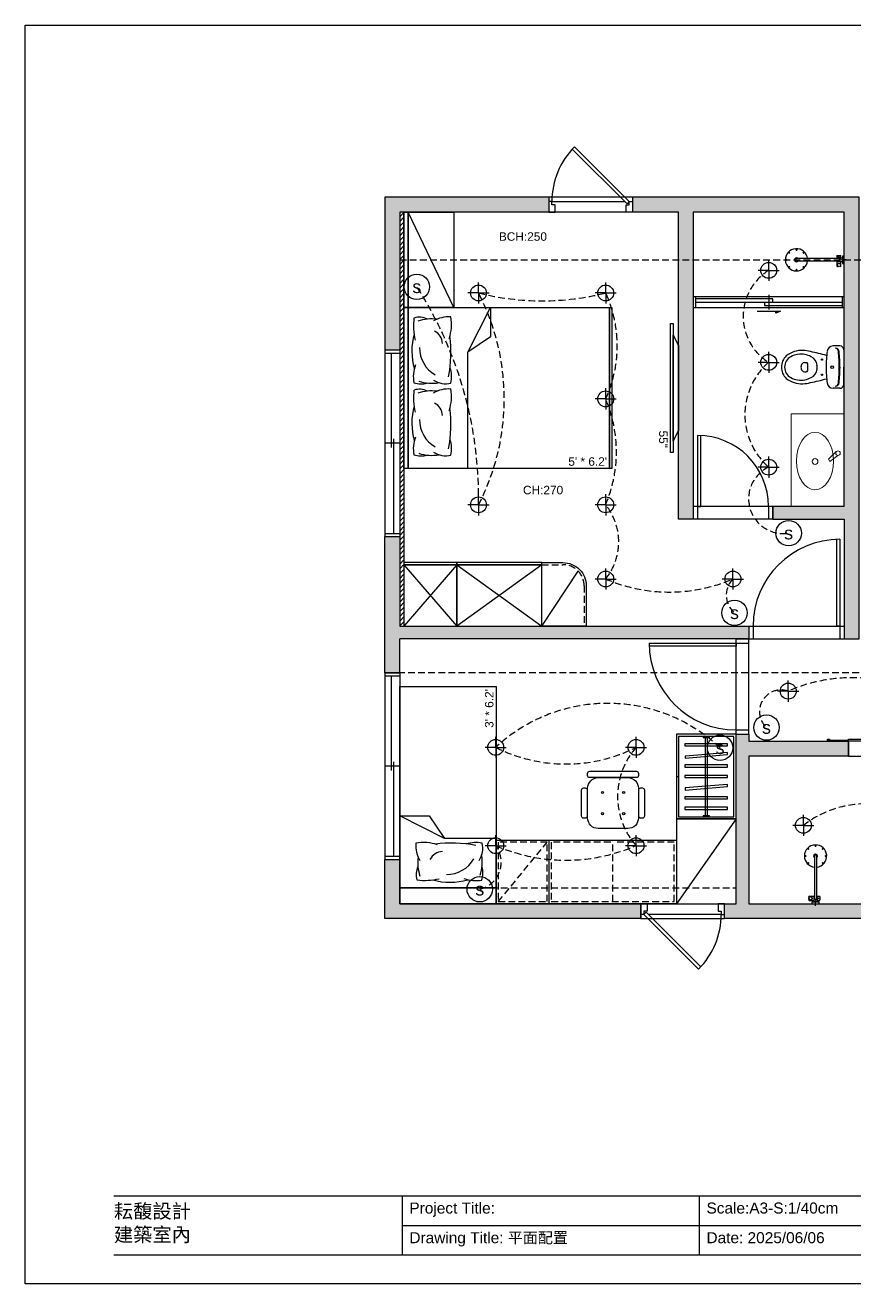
# Model space of a CAD drawing. Header units: millimetres. Extents: x 50 to 1730, y 53 to 1241.
# Drawn here: x 50 to 832, y 53 to 1241 of the extents above; entities that cross this region are included whole.
import ezdxf
from ezdxf.enums import TextEntityAlignment as Align
from ezdxf.lldxf.tags import DXFTag

# ---------------------------------------------------------------- set-up
doc = ezdxf.new("R2010")
doc.units = ezdxf.units.MM
doc.linetypes.add('HIDDEN', pattern=[9.525, 6.35, -3.175])
for name, color, linetype in [('02-結構樑', 252, 'HIDDEN'), ('03-結構牆', 253, 'Continuous'), ('04-門線', 94, 'Continuous'), ('05-窗線', 150, 'Continuous'), ('06-傢俱', 6, 'Continuous'), ('14-燈具', 40, 'Continuous'), ('圖框', 255, 'Continuous'), ('填充線', 7, 'Continuous')]:
    doc.layers.add(name, color=color, linetype=linetype)
doc.layers.add('15-板', color=3, linetype='Continuous', plot=False)
doc.layers.add('不出圖', color=235, linetype='Continuous', plot=False)
doc.styles.get("Standard").update_dxf_attribs({"font": 'arial.ttf'})
tags = doc.linetypes.add('CENTER2', pattern=[28.575, 19.05, -3.175, 3.175, -3.175]).pattern_tags.tags
tags[10:11] = [DXFTag(74, 4), DXFTag(75, 0), DXFTag(340, '0'), DXFTag(46, 0.0), DXFTag(50, 0.0), DXFTag(44, 0.0), DXFTag(45, 0.0)]
tags[8:9] = [DXFTag(74, 4), DXFTag(75, 0), DXFTag(340, '0'), DXFTag(46, 0.0), DXFTag(50, 0.0), DXFTag(44, 0.0), DXFTag(45, 0.0)]
tags[6:7] = [DXFTag(74, 4), DXFTag(75, 0), DXFTag(340, '0'), DXFTag(46, 0.0), DXFTag(50, 0.0), DXFTag(44, 0.0), DXFTag(45, 0.0)]
tags[4:5] = [DXFTag(74, 4), DXFTag(75, 0), DXFTag(340, '0'), DXFTag(46, 0.0), DXFTag(50, 0.0), DXFTag(44, 0.0), DXFTag(45, 0.0)]

# ---------------------------------------------------------------- blocks, each defined once
blk = doc.blocks.new('床櫃')
at = {"layer": '06-傢俱'}
blk.add_line((47, -90), (4, 0), dxfattribs=at)
for points in [[(0, 0), (4, 0), (4, -90), (0, -90)], [(4, 0), (47, 0), (47, -90), (4, -90)]]:
    blk.add_lwpolyline(points, close=True, dxfattribs=at)
blk = doc.blocks.new('電視')
at = {"layer": '06-傢俱'}
for p, q in [((-5, 50), (0, 40)), ((-5, -50), (-5, 50)), ((0, 40), (0, -40)), ((0, -40), (-5, -50))]:
    blk.add_line(p, q, dxfattribs=at)
blk.add_lwpolyline([(-7.5, 61), (-5, 61), (-5, -61), (-7.5, -61)], close=True, dxfattribs=at)
blk = doc.blocks.new('*U74')
at = {"layer": '06-傢俱'}
for p, q in [((60.1, -42.1), (81.5, 0)), ((81.5, 0), (81.5, -27.7)), ((81.5, -27.7), (60.1, -42.1)), ((60.1, -152), (60.1, -42.1))]:
    blk.add_line(p, q, dxfattribs=at)
for points in [[(0, 0), (4, 0), (4, -152), (0, -152)], [(4, 0), (194, 0), (194, -152), (4, -152)], [(194, 0), (196, 0), (196, -152), (194, -152)]]:
    blk.add_lwpolyline(points, close=True, dxfattribs=at)
for centre, radius, start, end in [((70.3, -17.1), 61.3, 173.2796, 193.0617), ((14.5, -26.6), 17.4, 64.1861, 106.831), ((25.9, -51.7), 40.9, 82.499, 108.131), ((42, -37), 28.1, 85.7796, 120.3407), ((4.3, -16.3), 40.5, 341.4258, 10.4654), ((21.9, -34.9), 14.5, 3.7217, 60.9838), ((69.6, -40.9), 62.2, 165.0075, 195.8596), ((-86.2, -42.3), 130.4, 349.7574, 6.7491), ((44.2, -38.1), 29.5, 179.2149, 240.102), ((39.4, -65.5), 30.6, 158.5341, 190.6005), ((14.9, -65.5), 30, 348.3726, 17.5995), ((16.1, -49.4), 22.7, 252.5276, 285.0289), ((26.1, -32.9), 38.7, 251.717, 280.4685), ((39.7, -50.2), 21.8, 237.1323, 282.1925), ((70.3, -85.1), 61.3, 173.2796, 193.0617), ((14.5, -94.6), 17.4, 64.1861, 106.831), ((25.9, -119.7), 40.9, 82.499, 108.131), ((42, -105), 28.1, 85.7796, 120.3407), ((4.3, -84.3), 40.5, 341.4258, 10.4654), ((69.6, -108.9), 62.2, 165.0075, 195.8596), ((21.9, -102.9), 14.5, 3.7217, 60.9838), ((-86.2, -110.3), 130.4, 349.7574, 6.7491), ((44.2, -106.1), 29.5, 179.2149, 240.102), ((39.4, -133.5), 30.6, 158.5341, 190.6005), ((14.9, -133.5), 30, 348.3726, 17.5995), ((16.1, -117.4), 22.7, 252.5276, 285.0289), ((26.1, -100.9), 38.7, 251.717, 280.4685), ((39.7, -118.2), 21.8, 237.1323, 282.1925)]:
    blk.add_arc(centre, radius, start, end, dxfattribs=at)
at = {"color": 6, "linetype": 'HIDDEN'}
blk.add_text("5' * 6.2'", height=8, dxfattribs=at).set_placement((173.3, -145.4), align=Align.MIDDLE)
blk = doc.blocks.new('*U73')
at = {"layer": '06-傢俱'}
for p, q in [((50, 58), (0, 0)), ((0, 58), (50, 0)), ((130, 58), (50, 0)), ((50, 58), (130, 0)), ((130, 0), (164.4, 51.9))]:
    blk.add_line(p, q, dxfattribs=at)
for points in [[(0, 58), (50, 58), (50, 60), (0, 60)], [(50, 58), (130, 58), (130, 60), (50, 60)], [(0, 0), (50, 0), (50, 58), (0, 58)], [(50, 0), (130, 0), (130, 58), (50, 58)]]:
    blk.add_lwpolyline(points, close=True, dxfattribs=at)
blk.add_lwpolyline([(130, 60), (150, 60, -0.414214), (172, 38), (172, 0), (130, 0)], format="xyb", close=True, dxfattribs=at)
at = {"layer": '06-傢俱', "linetype": 'HIDDEN'}
blk.add_lwpolyline([(130, 58), (150, 58, -0.414214), (170, 38), (170, 0)], format="xyb", dxfattribs=at)
blk = doc.blocks.new('窗2片')
at = {"layer": '05-窗線'}
for p, q in [((0, 0), (0, -176.2)), ((0, 0), (14, 0)), ((14, 0), (14, -176.2)), ((0, -3), (14, -3)), ((6, -3), (6, -92.1)), ((14, -88.1), (0, -88.1)), ((8, -84.1), (8, -173.2)), ((0, -173.2), (14, -173.2)), ((0, -176.2), (14, -176.2))]:
    blk.add_line(p, q, dxfattribs=at)
blk = doc.blocks.new('窗_單開')
at = {"layer": '05-窗線'}
for p, q in [((79, 0), (0, 0)), ((0, 0), (0, -14)), ((79, 0), (79, -14)), ((3, -4), (71.8, -4)), ((79, -14), (0, -14))]:
    blk.add_line(p, q, dxfattribs=at)
for points in [[(24.4, 47.6), (76, -4), (73.9, -6.1), (22.3, 45.5)], [(0, -14), (6, -14), (6, -7), (3, -7), (3, -4), (0, -4), (0, -14)], [(79, -14), (73, -14), (73, -7), (76, -7), (76, -4), (79, -4), (79, -14)]]:
    blk.add_lwpolyline(points, dxfattribs=at)
blk.add_arc((76, -4), 73, 135, 180, dxfattribs=at)
blk = doc.blocks.new('門_左')
at = {"layer": '04-門線'}
for p, q in [((0, 12), (0, 0)), ((75, 12), (0, 12)), ((4, 12), (4, 0)), ((71, 12), (71, 0)), ((75, 0), (75, 12)), ((75, 0), (0, 0))]:
    blk.add_line(p, q, dxfattribs=at)
blk.add_lwpolyline([(4, 79), (4, 12), (7, 12), (7, 78.9)], dxfattribs=at)
blk.add_arc((4, 12), 67, 360, 90, dxfattribs=at)
blk = doc.blocks.new('門_右')
at = {"layer": '04-門線'}
for p, q in [((-90, 12), (0, 12)), ((-90, 12), (-90, 0)), ((-86, 12), (-86, 0)), ((-4, 12), (-4, 0)), ((0, 12), (0, 0)), ((-90, 0), (0, 0))]:
    blk.add_line(p, q, dxfattribs=at)
blk.add_lwpolyline([(-4, 94), (-4, 12), (-7, 12), (-7, 93.9)], dxfattribs=at)
blk.add_arc((-4, 12), 82, 90, 180, dxfattribs=at)
blk = doc.blocks.new('*U17')
at = {"layer": '14-燈具'}
blk.add_line((0, -5), (0, 5), dxfattribs=at)
blk = doc.blocks.new('*U18')
at = {"layer": '14-燈具', "color": 0, "linetype": 'ByBlock', "lineweight": -2, "transparency": 16777216}
blk.add_blockref('*U17', (3428.2, 265.7), dxfattribs=at)
for p, rotation in [((3423.2, 260.7), 90), ((3428.2, 255.7), 180), ((3433.2, 260.7), 270)]:
    blk.add_blockref('*U17', p, dxfattribs=dict(at, rotation=rotation))
blk = doc.blocks.new('燈_崁燈直徑15')
at = {"layer": '14-燈具'}
blk.add_circle((0, 0), 7.5, dxfattribs=at)
blk.add_blockref('*U18', (-3428.2, -260.7), dxfattribs=at)
blk = doc.blocks.new('單人床')
at = {"layer": '06-傢俱'}
for p, q in [((46.6, -42.1), (68, 0)), ((68, 0), (68, -27.7)), ((68, -27.7), (46.6, -42.1)), ((46.6, -91), (46.6, -42.1))]:
    blk.add_line(p, q, dxfattribs=at)
blk.add_lwpolyline([(0, 0), (190, 0), (190, -91), (0, -91)], close=True, dxfattribs=at)
for centre, radius, start, end in [((68.3, -23.4), 61.3, 173.2796, 193.0617), ((12.5, -32.8), 17.4, 64.1861, 106.831), ((23.8, -57.9), 40.9, 82.499, 108.131), ((40, -43.3), 28.1, 85.7796, 120.3407), ((2.3, -22.6), 40.5, 341.4258, 10.4654), ((67.5, -47.2), 62.2, 165.0075, 195.8596), ((19.8, -41.2), 14.5, 3.7217, 60.9838), ((-88.2, -48.6), 130.4, 349.7574, 6.7491), ((42.2, -44.4), 29.5, 179.2149, 240.102), ((37.4, -71.7), 30.6, 158.5341, 190.6005), ((12.8, -71.8), 30, 348.3726, 17.5995), ((14.1, -55.7), 22.7, 252.5276, 285.0289), ((24, -39.2), 38.7, 251.717, 280.4685), ((37.6, -56.5), 21.8, 237.1323, 282.1925)]:
    blk.add_arc(centre, radius, start, end, dxfattribs=at)
at = {"layer": '06-傢俱', "color": 6, "linetype": 'HIDDEN'}
blk.add_text("3' * 6.2'", height=8, dxfattribs=at).set_placement((169.3, -84.4), align=Align.MIDDLE)
blk = doc.blocks.new('單人櫃子')
at = {"layer": '06-傢俱', "color": 6}
for p, q in [((-29.2, -3), (-29.2, -77)), ((-27.2, -3), (-27.2, -77)), ((-56.3, -40), (-54.3, -40))]:
    blk.add_line(p, q, dxfattribs=at)
for points in [[(0, 0), (-56.3, 0), (-56.3, -80), (0, -80)], [(-2, -2), (-54.3, -2), (-54.3, -78), (-2, -78)], [(-8.2, -11), (-8.2, -9), (-28.2, -9), (-48.2, -9), (-48.2, -11)], [(-31.2, -2), (-31.2, -3), (-25.2, -3), (-25.2, -2), (-28.2, -2)], [(-8.1, -19.2), (-8.2, -17.3), (-28.2, -19), (-48.1, -20.7), (-47.9, -22.7)], [(-8.2, -31), (-8.2, -29), (-28.2, -29), (-48.2, -29), (-48.2, -31)], [(-8.2, -41), (-8.2, -39), (-28.2, -39), (-48.2, -39), (-48.2, -41)], [(-8.1, -49.2), (-8.2, -47.3), (-28.2, -49), (-48.1, -50.7), (-47.9, -52.7)], [(-8.2, -61), (-8.2, -59), (-28.2, -59), (-48.2, -59), (-48.2, -61)], [(-8.2, -71), (-8.2, -69), (-28.2, -69), (-48.2, -69), (-48.2, -71)], [(-31.2, -77), (-31.2, -78), (-25.2, -78), (-25.2, -77), (-28.2, -77)]]:
    blk.add_lwpolyline(points, close=True, dxfattribs=at)
blk = doc.blocks.new('椅子單人')
at = {"layer": '06-傢俱'}
for points in [[(-22, 30), (22, 30, -0.414214), (24, 28), (24, 26, -0.414214), (22, 24), (-22, 24, -0.414214), (-24, 26), (-24, 28, -0.414214)], [(-14, 24), (14, 24, -0.414214), (24, 14), (24, -14, -0.414214), (14, -24), (-14, -24, -0.414214), (-24, -14), (-24, 14, -0.414214)], [(-26, 14), (-28, 14, 0.414214), (-30, 12), (-30, -12, 0.414214), (-28, -14), (-26, -14, 0.414214), (-24, -12), (-24, 12, 0.414214)], [(28, 14), (26, 14, 0.414214), (24, 12), (24, -12, 0.414214), (26, -14), (28, -14, 0.414214), (30, -12), (30, 12, 0.414214)]]:
    blk.add_lwpolyline(points, format="xyb", close=True, dxfattribs=at)
for centre in [(-10, 10), (10, 10), (-10, -10), (10, -10)]:
    blk.add_circle(centre, 1, dxfattribs=at)
blk = doc.blocks.new('桌子')
at = {"layer": '06-傢俱', "linetype": 'HIDDEN'}
blk.add_line((60, 58), (60, 2), dxfattribs=at)
at = {"layer": '06-傢俱'}
blk.add_lwpolyline([(120, 60), (0, 60), (0, 0), (120, 0)], close=True, dxfattribs=at)
at = {"layer": '06-傢俱', "linetype": 'HIDDEN'}
blk.add_lwpolyline([(58, 2), (2, 2), (2, 58), (118, 58), (118, 2), (62, 2)], dxfattribs=at)
blk = doc.blocks.new('床矮櫃')
at = {"layer": '06-傢俱', "linetype": 'HIDDEN'}
for p, q in [((50, 60), (50, 0)), ((2, 58), (48, 58)), ((2, 2), (2, 58)), ((2, 58), (48, 2)), ((48, 58), (48, 2)), ((48, 2), (2, 2))]:
    blk.add_line(p, q, dxfattribs=at)
at = {"layer": '06-傢俱'}
blk.add_lwpolyline([(50, 60), (0, 60), (0, 0), (50, 0)], dxfattribs=at)
blk = doc.blocks.new('浴室門')
at = {"layer": '04-門線'}
for p, q in [((2, 0), (2, -10)), ((71.2, 2), (71.2, -12)), ((140.4, 0), (140.4, -10)), ((2, -5), (140.4, -5)), ((60.2, -13.4), (82.2, -13.4)), ((82.2, -13.4), (78, -15.4)), ((78, -15.4), (78, -13.4))]:
    blk.add_line(p, q, dxfattribs=at)
for points in [[(0, -10), (142.4, -10), (142.4, 0), (0, 0), (0, -10)], [(75.2, -5), (75.2, -2), (2, -2)], [(67.2, -5), (67.2, -8), (140.4, -8)], [(69.2, -5), (73.2, -5)], [(142.4, -7), (142.4, -5)]]:
    blk.add_lwpolyline(points, dxfattribs=at)
blk = doc.blocks.new('馬桶')
at = {"layer": '06-傢俱', "color": 6}
for p, q in [((0, 0.615), (0, 0.543)), ((0.04, 0.655), (0.223, 0.655)), ((0.223, 0.615), (0.211, 0.615)), ((0.405, 0.655), (0.223, 0.655)), ((0.223, 0.615), (0.234, 0.615)), ((0.445, 0.615), (0.445, 0.543)), ((0.175, 0.242), (0.175, 0.262)), ((0.271, 0.242), (0.271, 0.262))]:
    blk.add_line(p, q, dxfattribs=at)
for centre, radius in [((0.223, 0.533), 0.0135), ((0.223, 0.533), 0.0135), ((0.143, 0.425), 0.0075), ((0.303, 0.425), 0.0075)]:
    blk.add_circle(centre, radius, dxfattribs=at)
for centre, radius, start, end in [((0.04, 0.615), 0.04, 90, 180), ((0.064, 0.543), 0.064, 180, 263.2069), ((0.063, 0.566), 0.04, 96.2719, 180), ((0.062, 0.559), 0.04, 96.2141, 169.7572), ((0.223, -0.885), 1.493, 90, 96.3306), ((0.223, -0.885), 1.5, 90, 96.2719), ((0.223, -0.885), 1.5, 83.7281, 90), ((0.223, -0.885), 1.493, 83.6694, 90), ((0.382, 0.566), 0.04, 0, 83.7281), ((0.383, 0.559), 0.04, 10.2428, 83.7859), ((0.381, 0.543), 0.064, 276.7931, 0), ((0.405, 0.615), 0.04, 0, 90), ((0.223, 1.874), 1.404, 263.2069, 270), ((2.509, -0.195), 2.5, 164.456, 168.4256), ((0.223, 1.874), 1.404, 270, 276.7931), ((-2.064, -0.195), 2.5, 11.5744, 15.544), ((0.646, 0.179), 0.6, 167.7093, 175.6206), ((0.335, 0.197), 0.25, 152.5973, 168.3805), ((0.216, 0.259), 0.116, 96.2419, 152.5973), ((0.19, 0.262), 0.015, 96.6492, 180), ((0.223, -0.021), 0.3, 90, 96.6492), ((0.223, 0.195), 0.18, 90, 96.2419), ((0.223, 0.195), 0.18, 83.7581, 90), ((0.223, -0.021), 0.3, 83.3508, 90), ((0.23, 0.259), 0.116, 27.4027, 83.7581), ((0.256, 0.262), 0.015, 0, 83.3508), ((0.11, 0.197), 0.25, 11.6195, 27.4027), ((-0.201, 0.179), 0.6, 4.3794, 12.2907), ((0.307, 0.215), 0.26, 177.6972, 218.7131), ((0.302, 0.204), 0.216, 168.3805, 209.1161), ((0.205, 0.242), 0.03, 180, 233.1301), ((0.223, 0.266), 0.06, 233.1301, 270), ((0.223, 0.266), 0.06, 270, 306.8699), ((0.241, 0.242), 0.03, 306.8699, 0), ((0.144, 0.204), 0.216, 330.8839, 11.6195), ((0.138, 0.215), 0.26, 321.2869, 2.3028), ((0.223, 0.16), 0.16, 222.4362, 270), ((0.223, 0.16), 0.126, 209.1161, 270), ((0.223, 0.16), 0.126, 270, 330.8839), ((0.223, 0.16), 0.16, 270, 317.5638)]:
    blk.add_arc(centre, radius, start, end, dxfattribs=at)
blk = doc.blocks.new('洗手台')
at = {"layer": '06-傢俱', "color": 6, "lineweight": 5}
for p, q in [((0, 0.466), (0.817, 0.466)), ((0, 0), (0, 0.466)), ((0.817, 0.466), (0.817, 0)), ((0.817, 0.466), (0.817, 0.076)), ((0.4, 0.329), (0.332, 0.398)), ((0.366, 0.413), (0.421, 0.342)), ((0.421, 0.342), (0.4, 0.329)), ((0.817, 0), (0, 0))]:
    blk.add_line(p, q, dxfattribs=at)
for centre, radius in [((0.346, 0.413), 0.0201), ((0.42, 0.211), 0.0251)]:
    blk.add_circle(centre, radius, dxfattribs=at)
blk.add_ellipse((0.416, 0.21), major_axis=(-0.253, 0), ratio=0.646622, dxfattribs=at)
blk = doc.blocks.new('23')
at = {"linetype": 'Continuous'}
for p, q in [((12572, 14751), (12550, 14751)), ((12550, 14715), (12550, 14750)), ((12624, 14783), (12554, 14783)), ((12554, 14783), (12554, 14769)), ((12555, 14768), (12624, 14768)), ((12572, 14751), (12572, 14715)), ((12573, 14745), (12572, 14745)), ((12573, 14768), (12573, 14718)), ((12573, 14715), (12573, 14751)), ((12573, 14751), (12573, 14751)), ((12578, 14733), (12578, 14692)), ((12587, 14763), (12588, 14765)), ((12588, 14762), (12587, 14763)), ((12587, 14744), (12591, 14744)), ((12587, 14744), (12592, 14744)), ((12587, 14744), (12587, 14744)), ((12587, 14744), (12587, 14744)), ((12587, 14744), (12587, 14744)), ((12588, 14765), (12590, 14765)), ((12590, 14762), (12588, 14762)), ((12590, 14765), (12591, 14763)), ((12591, 14763), (12590, 14762)), ((12592, 14744), (12591, 14744)), ((12591, 14744), (12591, 14744)), ((12592, 14744), (12592, 14744)), ((12600, 14692), (12600, 14733)), ((12605, 14718), (12605, 14768)), ((12605, 14715), (12605, 14751)), ((12605, 14751), (12605, 14751)), ((12606, 14746), (12605, 14746)), ((12606, 14715), (12606, 14751)), ((12651, 14751), (12606, 14751)), ((12625, 14769), (12625, 14783)), ((12651, 14741), (12651, 14741)), ((12652, 14750), (12652, 14745)), ((12652, 14742), (12652, 14745)), ((12550, 14715), (12572, 14715)), ((12572, 14721), (12573, 14721)), ((12573, 14718), (12573, 14710)), ((12573, 14715), (12573, 14715)), ((12574, 14718), (12578, 14718)), ((12578, 14692), (12578, 14373)), ((12600, 14718), (12605, 14718)), ((12600, 14373), (12600, 14692)), ((12605, 14720), (12606, 14720)), ((12605, 14710), (12605, 14718)), ((12605, 14715), (12605, 14715)), ((12606, 14715), (12651, 14715)), ((12630, 14719), (12630, 14718)), ((12630, 14718), (12630, 14718)), ((12632, 14718), (12632, 14717)), ((12634, 14717), (12634, 14717)), ((12636, 14717), (12636, 14717)), ((12636, 14717), (12636, 14716)), ((12638, 14716), (12638, 14717)), ((12639, 14717), (12639, 14717)), ((12640, 14717), (12640, 14717)), ((12642, 14717), (12642, 14718)), ((12643, 14718), (12643, 14718)), ((12644, 14718), (12644, 14719)), ((12645, 14719), (12645, 14719)), ((12651, 14724), (12651, 14724)), ((12652, 14721), (12652, 14724)), ((12652, 14721), (12652, 14716)), ((12519, 14397), (12522, 14400)), ((12521, 14400), (12519, 14398)), ((12521, 14402), (12520, 14401)), ((12521, 14402), (12520, 14401)), ((12520, 14401), (12521, 14400)), ((12520, 14400), (12521, 14399)), ((12521, 14399), (12520, 14400)), ((12522, 14401), (12521, 14402)), ((12524, 14403), (12522, 14401)), ((12522, 14400), (12525, 14403)), ((12523, 14401), (12522, 14402)), ((12522, 14402), (12523, 14401)), ((12522, 14400), (12523, 14399)), ((12523, 14399), (12522, 14400)), ((12522, 14399), (12523, 14400)), ((12523, 14399), (12523, 14399)), ((12654, 14403), (12656, 14400)), ((12657, 14401), (12654, 14403)), ((12655, 14401), (12656, 14402)), ((12656, 14400), (12655, 14399)), ((12655, 14399), (12656, 14399)), ((12656, 14402), (12656, 14401)), ((12656, 14399), (12657, 14400)), ((12656, 14400), (12656, 14399)), ((12658, 14402), (12657, 14401)), ((12658, 14401), (12657, 14402)), ((12657, 14400), (12658, 14401)), ((12657, 14399), (12658, 14400)), ((12660, 14398), (12657, 14400)), ((12657, 14400), (12659, 14397)), ((12658, 14400), (12657, 14399)), ((12658, 14401), (12658, 14402)), ((12492, 14333), (12492, 14332)), ((12493, 14333), (12492, 14333)), ((12492, 14332), (12493, 14332)), ((12493, 14337), (12493, 14333)), ((12494, 14334), (12493, 14334)), ((12493, 14334), (12494, 14334)), ((12493, 14333), (12493, 14332)), ((12493, 14332), (12494, 14332)), ((12493, 14332), (12493, 14329)), ((12494, 14332), (12493, 14332)), ((12494, 14333), (12494, 14337)), ((12496, 14333), (12494, 14333)), ((12494, 14332), (12496, 14332)), ((12494, 14329), (12494, 14332)), ((12495, 14332), (12495, 14333)), ((12496, 14332), (12496, 14333)), ((12519, 14268), (12521, 14265)), ((12522, 14266), (12519, 14268)), ((12521, 14267), (12520, 14266)), ((12520, 14266), (12521, 14267)), ((12520, 14265), (12521, 14264)), ((12521, 14265), (12520, 14264)), ((12520, 14264), (12521, 14264)), ((12521, 14264), (12522, 14265)), ((12523, 14267), (12522, 14266)), ((12523, 14266), (12522, 14267)), ((12522, 14265), (12523, 14266)), ((12525, 14263), (12522, 14265)), ((12522, 14264), (12523, 14265)), ((12522, 14265), (12524, 14262)), ((12523, 14265), (12522, 14264)), ((12523, 14266), (12523, 14267)), ((12573, 14341), (12573, 14336)), ((12573, 14336), (12573, 14330)), ((12573, 14330), (12573, 14325)), ((12578, 14373), (12578, 14333)), ((12585, 14321), (12583, 14321)), ((12585, 14321), (12594, 14321)), ((12595, 14321), (12594, 14321)), ((12600, 14333), (12600, 14373)), ((12605, 14336), (12605, 14341)), ((12605, 14336), (12605, 14330)), ((12605, 14325), (12605, 14330)), ((12654, 14262), (12657, 14265)), ((12656, 14265), (12654, 14263)), ((12656, 14267), (12655, 14266)), ((12655, 14266), (12656, 14265)), ((12656, 14264), (12655, 14265)), ((12657, 14266), (12656, 14267)), ((12656, 14267), (12656, 14266)), ((12656, 14265), (12656, 14264)), ((12659, 14268), (12657, 14266)), ((12657, 14265), (12660, 14268)), ((12658, 14266), (12657, 14267)), ((12657, 14267), (12658, 14266)), ((12658, 14264), (12657, 14265)), ((12657, 14264), (12658, 14265)), ((12657, 14265), (12658, 14264)), ((12658, 14264), (12658, 14264)), ((12684, 14333), (12683, 14333)), ((12683, 14333), (12683, 14332)), ((12683, 14332), (12684, 14332)), ((12684, 14337), (12684, 14333)), ((12685, 14334), (12684, 14334)), ((12684, 14334), (12685, 14334)), ((12684, 14333), (12684, 14332)), ((12684, 14332), (12685, 14332)), ((12684, 14332), (12684, 14329)), ((12685, 14332), (12684, 14332)), ((12685, 14333), (12685, 14337)), ((12687, 14333), (12685, 14333)), ((12685, 14329), (12685, 14332)), ((12685, 14332), (12687, 14332)), ((12686, 14332), (12686, 14333)), ((12687, 14332), (12687, 14333)), ((12589, 14238), (12585, 14238)), ((12585, 14237), (12589, 14237)), ((12588, 14238), (12588, 14237)), ((12588, 14237), (12588, 14238)), ((12590, 14239), (12589, 14239)), ((12589, 14239), (12589, 14238)), ((12590, 14239), (12589, 14239)), ((12589, 14237), (12589, 14235)), ((12589, 14236), (12590, 14236)), ((12589, 14235), (12590, 14235)), ((12590, 14238), (12590, 14239)), ((12593, 14238), (12590, 14238)), ((12590, 14237), (12590, 14238)), ((12590, 14238), (12590, 14237)), ((12590, 14237), (12593, 14237)), ((12590, 14235), (12590, 14237))]:
    blk.add_line(p, q, dxfattribs=at)
at = {"linetype": 'CENTER2'}
for p, q in [((12609, 14783), (12569, 14783)), ((12589, 14803), (12589, 14763))]:
    blk.add_line(p, q, dxfattribs=at)
at = {"linetype": 'Continuous'}
for centre, radius in [((12561, 14733), 5.1), ((12561, 14733), 5), ((12589, 14763), 2.46), ((12589, 14763), 1.8), ((12637, 14733), 16), ((12637, 14733), 15.3), ((12637, 14733), 15.2), ((12522, 14400), 3.77), ((12657, 14400), 3.77), ((12494, 14333), 3.77), ((12522, 14265), 3.77), ((12657, 14265), 3.77), ((12685, 14333), 3.77), ((12589, 14237), 3.77)]:
    blk.add_circle(centre, radius, dxfattribs=at)
for centre, radius, start, end in [((12550, 14750), 0.5, 90, 180), ((12554, 14783), 0.2, 90, 180), ((12555, 14769), 1, 180, 270), ((12572, 14751), 0.2, 0, 90), ((12589, 14733), 11.3, 102.8009, 192.9045), ((12589, 14733), 11, 0, 180), ((12589, 14763), 3, 255, 195), ((12589, 14763), 2.5, 149.2603, 210.8108), ((12589, 14763), 2.5, 0, 19.3146), ((12589, 14763), 2.5, 330.5025, 0), ((12589, 14733), 11.3, 0, 77.2162), ((12589, 14733), 11.3, 347.1807, 0), ((12624, 14783), 0.2, 0, 90), ((12624, 14769), 1, 270, 0), ((12651, 14750), 0.8, 0, 90), ((12651, 14742), 0.8, 270, 0), ((12550, 14715), 0.5, 180, 270), ((12572, 14715), 0.2, 270, 0), ((12574, 14718), 0.2, 180, 270), ((12574, 14718), 0.2, 90, 180), ((12574, 14710), 0.2, 180, 262.9118), ((12589, 14834), 125, 262.9118, 264.9514), ((12589, 14834), 125, 275.0486, 277.0882), ((12604, 14718), 0.2, 0, 90), ((12605, 14718), 0.2, 270, 0), ((12604, 14710), 0.2, 277.0882, 0), ((12630, 14718), 0.5, 180.0171, 245.8523), ((12637, 14733), 17, 246.6748, 248.642), ((12637, 14733), 16.3, 251.4029, 260.45), ((12637, 14733), 17, 253.8248, 258.9605), ((12635, 14723), 6.52, 254.9913, 264.3574), ((12634, 14717), 0.424, 282.9312, 360), ((12637, 14733), 17, 260.7281, 265.7607), ((12636, 14722), 6.42, 262.3904, 271.1481), ((12637, 14733), 17, 267.5002, 272.5025), ((12636, 14723), 6.9, 270.5306, 270.8322), ((12636, 14716), 0.472, 288.2811, 298.5261), ((12638, 14716), 0.296, 245.7309, 276.446), ((12638, 14716), 0.472, 241.4739, 251.7189), ((12638, 14723), 6.9, 269.1678, 277.3385), ((12638, 14722), 6.42, 268.8519, 269.2212), ((12638, 14716), 0.532, 272.4997, 360), ((12637, 14733), 17, 276.6843, 279.2719), ((12637, 14733), 16.3, 279.55, 288.5971), ((12637, 14733), 17, 281.0395, 286.1752), ((12640, 14717), 0.424, 180, 257.0688), ((12640, 14717), 0.318, 253.3309, 282.3461), ((12640, 14723), 6.56, 275.6813, 284.9937), ((12640, 14723), 6.52, 275.6426, 275.8905), ((12637, 14733), 17, 291.3564, 293.3252), ((12637, 14733), 17, 291.3564, 293.3252), ((12637, 14733), 17, 291.3564, 293.3252), ((12637, 14733), 17, 291.3564, 293.3252), ((12651, 14724), 0.8, 0, 90), ((12651, 14716), 0.8, 270, 0), ((12589, 14333), 105, 96.0134, 0), ((12589, 14333), 105, 96.0163, 0), ((12522, 14400), 3.75, 52.6623, 217.3377), ((12522, 14400), 3.75, 232.6623, 37.3377), ((12522, 14400), 2.95, 215.2417, 234.7583), ((12522, 14400), 2.95, 35.2417, 54.7583), ((12589, 14333), 105, 0, 83.9866), ((12589, 14333), 105, 0, 83.9837), ((12657, 14400), 3.75, 142.6623, 307.3377), ((12657, 14400), 3.75, 322.6623, 127.3377), ((12657, 14400), 2.95, 125.2417, 144.7583), ((12657, 14400), 2.95, 305.2417, 324.7583), ((12494, 14333), 3.75, 97.6623, 262.3377), ((12494, 14333), 2.95, 80.2417, 99.7583), ((12494, 14333), 2.95, 260.2417, 279.7583), ((12494, 14333), 3.75, 277.6623, 82.3377), ((12522, 14265), 3.75, 142.6623, 307.3377), ((12522, 14265), 3.75, 322.6623, 127.3377), ((12522, 14265), 2.95, 125.2417, 144.7583), ((12522, 14265), 2.95, 305.2417, 324.7583), ((12589, 14333), 18.1, 127.3052, 0), ((12589, 14333), 18, 156.4435, 203.5565), ((12589, 14333), 18, 127.6699, 156.4435), ((12589, 14333), 16.4, 132.2443, 167.9269), ((12579, 14338), 6.74, 149.0142, 158.6471), ((12589, 14333), 16.4, 192.0731, 347.9269), ((12589, 14333), 18, 203.5565, 336.4435), ((12579, 14328), 7.29, 201.7179, 210.6195), ((12589, 14333), 14.7, 138.4433, 0), ((12589, 14333), 13.5, 144.5691, 0), ((12589, 14333), 13.3, 145.7987, 244.4562), ((12589, 14333), 11, 180, 0), ((12589, 14333), 13.3, 295.5438, 34.2013), ((12589, 14333), 18.1, 0, 52.6948), ((12589, 14333), 18, 23.5565, 52.3301), ((12589, 14333), 16.4, 12.0731, 47.7557), ((12589, 14333), 14.7, 0, 41.5567), ((12589, 14333), 13.5, 0, 35.4309), ((12599, 14337), 7.29, 21.7179, 30.6195), ((12599, 14328), 6.74, 329.0149, 338.6478), ((12589, 14333), 18, 336.4435, 23.5565), ((12657, 14265), 3.75, 52.6623, 217.3377), ((12657, 14265), 3.75, 232.6623, 37.3377), ((12657, 14265), 2.95, 215.2417, 234.7583), ((12657, 14265), 2.95, 35.2417, 54.7583), ((12685, 14333), 3.75, 97.6623, 262.3377), ((12685, 14333), 2.95, 80.2417, 99.7583), ((12685, 14333), 2.95, 260.2417, 279.7583), ((12685, 14333), 3.75, 277.6623, 82.3377), ((12589, 14237), 3.75, 7.6623, 172.3377), ((12589, 14237), 3.75, 187.6623, 352.3377), ((12589, 14237), 2.95, 170.2417, 189.7583), ((12589, 14237), 2.95, 350.2417, 9.7583)]:
    blk.add_arc(centre, radius, start, end, dxfattribs=at)
for points, knots in [([(12592, 14763), (12592, 14763), (12592, 14762), (12591, 14761), (12590, 14760), (12589, 14760), (12588, 14760), (12587, 14761), (12586, 14762), (12586, 14763), (12586, 14764), (12587, 14765), (12588, 14766), (12589, 14766), (12590, 14766), (12591, 14765), (12592, 14764), (12592, 14764), (12592, 14763)], [0, 0, 0, 0, 0.061717, 0.123944, 0.186782, 0.250021, 0.31327, 0.376083, 0.438339, 0.500151, 0.561816, 0.623959, 0.686808, 0.750105, 0.813395, 0.876226, 0.938353, 1, 1, 1, 1]), ([(12630, 14718), (12630, 14718), (12630, 14718), (12630, 14718), (12630, 14717), (12630, 14717), (12631, 14717)], [0, 0, 0, 0, 0.244635, 0.5, 0.755365, 1, 1, 1, 1]), ([(12631, 14717), (12631, 14717), (12631, 14717), (12631, 14717), (12632, 14717), (12632, 14717), (12632, 14717), (12632, 14717), (12632, 14717), (12632, 14717)], [0, 0, 0, 0, 0.0976423, 0.2005896, 0.3062547, 0.4131645, 0.5357573, 0.682265, 0.7644782, 0.7644782, 0.7644782, 0.7644782]), ([(12632, 14717), (12632, 14717), (12632, 14717), (12632, 14717), (12632, 14717), (12632, 14717), (12633, 14717)], [0, 0, 0, 0, 0.243401, 0.5, 0.756599, 1, 1, 1, 1]), ([(12634, 14716), (12634, 14716), (12634, 14716), (12634, 14716), (12634, 14716)], [0.6476392, 0.6476392, 0.6476392, 0.6476392, 0.7579179, 1, 1, 1, 1]), ([(12636, 14716), (12636, 14716), (12636, 14716), (12636, 14716), (12636, 14716), (12636, 14716), (12636, 14716)], [0, 0, 0, 0, 0.240664, 0.5, 0.759336, 1, 1, 1, 1]), ([(12640, 14716), (12640, 14716), (12640, 14716), (12640, 14716), (12640, 14716)], [0, 0, 0, 0, 0.2420821, 0.3523608, 0.3523608, 0.3523608, 0.3523608]), ([(12642, 14717), (12642, 14717), (12642, 14717), (12643, 14717), (12643, 14717), (12643, 14717), (12643, 14717), (12643, 14717), (12643, 14717), (12643, 14717)], [0.2341512, 0.2341512, 0.2341512, 0.2341512, 0.3199573, 0.4662754, 0.5919189, 0.7019131, 0.8073592, 0.9086228, 1, 1, 1, 1]), ([(12642, 14717), (12642, 14717), (12642, 14717), (12642, 14717), (12642, 14717), (12642, 14717), (12642, 14717)], [0, 0, 0, 0, 0.243401, 0.5, 0.756599, 1, 1, 1, 1]), ([(12644, 14717), (12644, 14717), (12644, 14717), (12644, 14718), (12644, 14718), (12644, 14718), (12644, 14718)], [0, 0, 0, 0, 0.244635, 0.5, 0.755365, 1, 1, 1, 1])]:
    blk.add_open_spline(points, degree=3, knots=knots, dxfattribs=at)
blk = doc.blocks.new('蓮蓬頭')
blk.add_blockref('23', (-12589, -14783))

msp = doc.modelspace()

# ---------------------------------------------------------------- hatches: boundary and pattern name
at = {"layer": '03-結構牆'}
h = msp.add_hatch(color=256, dxfattribs=at)
h.dxf.hatch_style = 1
h.paths.add_polyline_path([(837.1, 1078.5), (623.3, 1078.5), (623.3, 1064.5), (666.7, 1064.5), (666.7, 1019.5), (680.7, 1019.5), (680.7, 1064.5), (823.1, 1064.5), (823.1, 1019.5), (825.1, 1019.5), (837.1, 1019.5), (837.1, 1064.5)])
h.paths.add_polyline_path([(544.3, 1078.5), (389.8, 1078.5), (389.8, 934.5), (403.8, 934.5), (403.8, 1064.5), (544.3, 1064.5)])
h.paths.add_polyline_path([(733.1, 673.7), (403.8, 673.7), (403.8, 758.3), (389.8, 758.3), (389.8, 629.7), (403.8, 629.7), (403.8, 661.7), (733.1, 661.7)])
h.paths.add_polyline_path([(837.1, 1019.5), (825.1, 1019.5), (823.1, 1019.5), (823.1, 1017.5), (823.1, 1016), (823.1, 786.6), (773.1, 786.6), (755.7, 786.7), (755.7, 774.7), (823.1, 774.7), (823.1, 673.7), (823.1, 661.7), (837.1, 661.7), (837.1, 673.7)])
h.paths.add_polyline_path([(680.7, 1019.5), (666.7, 1019.5), (666.7, 774.7), (680.7, 774.7), (680.7, 786.7)])
h.paths.add_polyline_path([(1074.1, 696.9), (1074.1, 1001.9), (1076.1, 1001.9), (1076.1, 1014.4), (1076.1, 1078.5), (1044.6, 1078.5), (1032.1, 1078.5), (1013.3, 1078.5), (1013.3, 1064.5), (1061.9, 1064.5), (1062.1, 1064.5), (1062.1, 673.7), (1005.8, 673.7), (927.1, 673.7), (927.1, 661.7), (1074.1, 661.7)])
h.paths.add_polyline_path([(1383, 1014.4), (1370.5, 1014.4), (1306.1, 1014.4), (1306.1, 1001.9), (1370.5, 1001.9), (1370.5, 999.4), (1370.5, 962.9), (1370.5, 926.4), (1370.5, 853.4), (1370.5, 775.7), (1370.5, 702.7), (1370.5, 629.7), (1370.5, 626.9), (1355.3, 626.9), (1355.3, 624.9), (1355.3, 544.9), (1355.3, 464.9), (1355.3, 424.9), (1355.3, 384.9), (1355.3, 362.9), (1383, 362.9)])
h.paths.add_polyline_path([(1383, 269.6), (1371, 269.6), (1369, 269.6), (1307.9, 269.6), (1307.9, 237.4), (1262.9, 237.4), (968.3, 237.4), (968.3, 307.9), (956.3, 307.9), (956.3, 225.4), (1383, 225.4)])
h.paths.add_polyline_path([(968.3, 565), (932.3, 565, -0.050893), (935.2, 551), (956.3, 551), (956.3, 411.7), (733.1, 411.7), (733.1, 551), (827.3, 551), (827.3, 565), (807.3, 565), (733.1, 565), (733.1, 571.7), (721.1, 571.7), (721.1, 491.7), (721.1, 411.7), (710.1, 411.7), (710.1, 397.7), (956.3, 397.7), (956.3, 391.7), (968.3, 391.7)])
h.paths.add_polyline_path([(631.1, 411.7), (544.8, 411.7), (494.8, 411.7), (403.8, 411.7), (403.8, 453.5), (389.8, 453.5), (389.8, 397.7), (631.1, 397.7)])
at = {"layer": '填充線'}
h = msp.add_hatch(dxfattribs=at)
h.set_pattern_fill('ANSI31', color=8)
h.set_pattern_definition([(45, (403.7567, 1064.516), (-2.245064, 2.245064), [])])
h.paths.add_polyline_path([(407.8, 1019.5), (403.8, 1019.5), (403.8, 673.7), (407.8, 673.7)])
h.paths.add_polyline_path([(407.8, 1064.5), (403.8, 1064.5), (403.8, 1019.5), (407.8, 1019.5)])

# ---------------------------------------------------------------- linework, layer by layer
at = {"layer": '02-結構樑'}
for p, q in [((403.8, 1019.5), (1062.1, 1019.5)), ((1370.5, 629.7), (403.8, 629.7)), ((403.8, 426.7), (721.1, 426.7))]:
    msp.add_line(p, q, dxfattribs=at)
at = {"layer": '03-結構牆'}
for p, q in [((544.3, 1078.5), (389.8, 1078.5)), ((389.8, 1078.5), (389.8, 934.5)), ((544.3, 1078.5), (544.3, 1064.5)), ((837.1, 1078.5), (623.3, 1078.5)), ((623.3, 1078.5), (623.3, 1064.5)), ((544.3, 1064.5), (403.8, 1064.5)), ((403.8, 1064.5), (403.8, 934.5)), ((666.7, 1064.5), (623.3, 1064.5)), ((823.1, 1064.5), (680.7, 1064.5)), ((823.1, 786.7), (823.1, 1064.5)), ((389.8, 934.5), (403.8, 934.5)), ((389.8, 629.7), (389.8, 758.3)), ((389.8, 758.3), (403.8, 758.3)), ((403.8, 758.3), (403.8, 673.7)), ((403.8, 629.7), (403.8, 661.7)), ((403.8, 629.7), (389.8, 629.7)), ((827.3, 551), (827.3, 565))]:
    msp.add_line(p, q, dxfattribs=at)
for points in [[(823.1, 774.7), (823.1, 673.7), (823.1, 673.7), (823.1, 661.7), (837.1, 661.7), (837.1, 1078.5)], [(680.7, 1064.5), (680.7, 786.7), (680.7, 774.7), (666.7, 774.7), (666.7, 1064.5)], [(823.1, 786.7), (755.7, 786.7), (755.7, 774.7), (823.1, 774.7)], [(403.8, 673.7), (733.1, 673.7), (733.1, 661.7), (403.8, 661.7)], [(917.3, 565), (968.3, 565), (968.3, 391.7), (956.3, 391.7), (956.3, 397.7), (710.1, 397.7), (710.1, 411.7), (721.1, 411.7), (721.1, 551), (721.1, 571.7), (733.1, 571.7), (733.1, 565), (827.3, 565)], [(827.3, 551), (733.1, 551), (733.1, 411.7), (956.3, 411.7), (956.3, 551), (917.3, 551)]]:
    msp.add_lwpolyline(points, dxfattribs=at)
msp.add_lwpolyline([(631.1, 397.7), (389.8, 397.7), (389.8, 453.5), (403.8, 453.5), (403.8, 411.7), (631.1, 411.7)], close=True, dxfattribs=at)
at = {"layer": '04-門線'}
for p, q in [((807.3, 566), (807.3, 567)), ((807.3, 567), (809.3, 567)), ((807.3, 565), (807.3, 566)), ((807.3, 566), (827.3, 566)), ((827.3, 565), (807.3, 565)), ((809.3, 567), (809.3, 566))]:
    msp.add_line(p, q, dxfattribs=at)
for points in [[(917.3, 565), (827.3, 565), (827.3, 567), (917.3, 567)], [(917.3, 551), (917.3, 565), (827.3, 565), (827.3, 551)]]:
    msp.add_lwpolyline(points, close=True, dxfattribs=at)
at = {"layer": '06-傢俱'}
msp.add_line((721.1, 491.7), (664.8, 411.7), dxfattribs=at)
for points in [[(664.8, 411.7), (721.1, 411.7), (721.1, 491.7), (664.8, 491.7)], [(403.8, 426.7), (494.8, 426.7), (494.8, 411.7), (403.8, 411.7)]]:
    msp.add_lwpolyline(points, close=True, dxfattribs=at)
at = {"layer": '14-燈具'}
for centre in [(419.9, 994), (770.7, 761.5), (719.6, 686.3), (749.8, 578), (706, 558.9), (479.3, 425.4)]:
    msp.add_circle(centre, 12, dxfattribs=at)
at = {"layer": '14-燈具', "linetype": 'HIDDEN'}
for centre, radius, start, end in [((779, 966.1), 51.2, 122.0217, 237.9783), ((110.4, 795.4), 367.8, 358.8747, 32.6711), ((538.1, 1228.9), 248.1, 256.0041, 283.9959), ((284.3, 888.2), 218.1, 332.703, 27.297), ((489.5, 938.2), 119.5, 335.2637, 24.7363), ((795.2, 873.3), 65.8, 131.2212, 228.7788), ((480.4, 838.2), 127.8, 336.9714, 23.0286), ((765.8, 794), 32.9, 115.0085, 278.7159), ((554.5, 753.2), 55.9, 321.1945, 38.8055), ((658.1, 857.8), 151.9, 246.7392, 293.2608), ((733.6, 703), 21.8, 135.6158, 229.805), ((830.3, 475.7), 149.3, 66.3098, 113.6902), ((763.6, 593.1), 20.4, 71.0414, 227.6116), ((600, 445.5), 155.3, 46.9284, 132.8757), ((560.5, 691.1), 147.5, 243.337, 296.663), ((679.6, 512.9), 70.3, 138.7445, 221.2555), ((844.9, 406.7), 99.4, 52.628, 127.372), ((473.3, 450.9), 26.2, 283.3138, 36.6954), ((560.5, 618.7), 165.9, 246.4873, 293.5127)]:
    msp.add_arc(centre, radius, start, end, dxfattribs=at)
at = {"layer": '15-板'}
for p, q in [((407.8, 1064.5), (403.8, 1064.5)), ((403.8, 1064.5), (403.8, 673.7)), ((407.8, 1064.5), (407.8, 673.7)), ((403.8, 673.7), (407.8, 673.7))]:
    msp.add_line(p, q, dxfattribs=at)
at = {"layer": '不出圖'}
msp.add_lwpolyline([(50.4, 1240.9), (1730.4, 1240.9), (1730.4, 52.9), (50.4, 52.9)], close=True, dxfattribs=at)
at = {"layer": '圖框', "color": 5}
for points in [[(134.1, 136.1), (1691.1, 136.1)], [(406.1, 136.1), (406.1, 80.2)], [(686.4, 136.1), (686.4, 80.2)], [(406.1, 108.1), (1123.1, 108.1)], [(134.1, 80.2), (1691.1, 80.2)]]:
    msp.add_lwpolyline(points, dxfattribs=at)

# ---------------------------------------------------------------- block references
at = {"layer": '04-門線'}
for name, p in [('門_左', (680.7, 774.7)), ('門_右', (823.1, 661.7))]:
    msp.add_blockref(name, p, dxfattribs=at)
at = {"layer": '04-門線', "rotation": 90}
msp.add_blockref('門_右', (733.1, 661.7), dxfattribs=at)
at = {"layer": '05-窗線'}
for name, p in [('窗_單開', (544.3, 1078.5)), ('窗2片', (389.8, 934.5)), ('窗2片', (389.8, 629.7))]:
    msp.add_blockref(name, p, dxfattribs=at)
at = {"layer": '05-窗線', "rotation": 180}
msp.add_blockref('窗_單開', (710.1, 397.7), dxfattribs=at)
at = {"layer": '06-傢俱'}
for name, p in [('床櫃', (407.8, 1064.5)), ('浴室門', (680.7, 984.5)), ('*U74', (407.8, 974.5)), ('電視', (666.7, 898.5)), ('*U73', (407.8, 673.7)), ('單人櫃子', (721.1, 571.7)), ('椅子單人', (605, 506.7))]:
    msp.add_blockref(name, p, dxfattribs=at)
at = {"layer": '06-傢俱', "xscale": 0.1, "yscale": 0.1, "zscale": 0.1}
for p, rotation in [((823.1, 1019.5), 269.9999999999984), ((796.1, 411.7), 180)]:
    msp.add_blockref('蓮蓬頭', p, dxfattribs=dict(at, rotation=rotation))
at = {"layer": '06-傢俱', "color": 7, "rotation": 270}
for name, p, xscale, yscale, zscale in [('馬桶', (763.8, 938.2), 89.93115543266421, 89.93115543266421, 89.93115543266421), ('洗手台', (773.1, 874), 106.8783778542136, 106.8783778542136, 106.8783778542136)]:
    msp.add_blockref(name, p, dxfattribs=dict(at, xscale=xscale, yscale=yscale, zscale=zscale))
at = {"layer": '06-傢俱', "rotation": 90}
msp.add_blockref('單人床', (403.8, 426.7), dxfattribs=at)
at = {"layer": '06-傢俱', "xscale": -1, "rotation": 180}
for name, p in [('床矮櫃', (494.8, 471.7)), ('桌子', (544.8, 471.7))]:
    msp.add_blockref(name, p, dxfattribs=at)
at = {"layer": '14-燈具'}
for p in [(751.9, 1009.5), (478.1, 988.2), (598.1, 988.2), (751.9, 922.7), (598.1, 888.2), (751.9, 823.8), (478.1, 788.2), (598.1, 788.2), (598.1, 718.2), (718.1, 718.2), (770.3, 612.4), (494.3, 559.3), (626.7, 559.3), (784.6, 485.7), (494.3, 466.5), (626.7, 466.5)]:
    msp.add_blockref('燈_崁燈直徑15', p, dxfattribs=at)

# ---------------------------------------------------------------- texts
at = {"layer": '02-結構樑', "insert": (520, 1041.4), "char_height": 8, "attachment_point": 5}
msp.add_mtext_dynamic_manual_height_columns('\\pxqc;BCH:250', width=23.716, gutter_width=15, heights=[9.82], dxfattribs=at)
at = {"layer": '03-結構牆', "insert": (539, 802.1), "char_height": 8, "attachment_point": 5}
msp.add_mtext_dynamic_manual_height_columns('\\pxqc;CH:270', width=23.716, gutter_width=15, heights=[9.82], dxfattribs=at)
at = {"layer": '06-傢俱', "insert": (652.4, 850.1), "char_height": 8, "attachment_point": 5, "rotation": 270}
msp.add_mtext_dynamic_manual_height_columns('\\pxqc;55"', width=23.716, gutter_width=15, heights=[9.82], dxfattribs=at)
at = {"layer": '14-燈具'}
for p in [(419.9, 994), (770.7, 761.5), (719.6, 686.3), (749.8, 578), (706, 558.9), (479.3, 425.4)]:
    msp.add_text('s', height=12, dxfattribs=at).set_placement(p, align=Align.MIDDLE)
at = {"layer": '圖框', "color": 7}
for s, p in [('Project Title: ', (412.9, 119.3)), ('Scale:A3-S:1/40cm', (693.2, 119.3)), ('Drawing Title: 平面配置', (412.9, 91.3)), ('Date: 2025/06/06', (693.2, 91.3))]:
    msp.add_text(s, height=10.4, dxfattribs=at).set_placement(p)
at = {"layer": '圖框', "color": 7, "insert": (134.1, 128.2), "char_height": 13.319, "attachment_point": 1}
msp.add_mtext_dynamic_manual_height_columns('{\\fPMingLiU|b0|i0|c136|p18;耘馥設計\\P建築室內}', width=210.699, gutter_width=18.5, heights=[0], dxfattribs=at)

doc.saveas('drawing.dxf')
